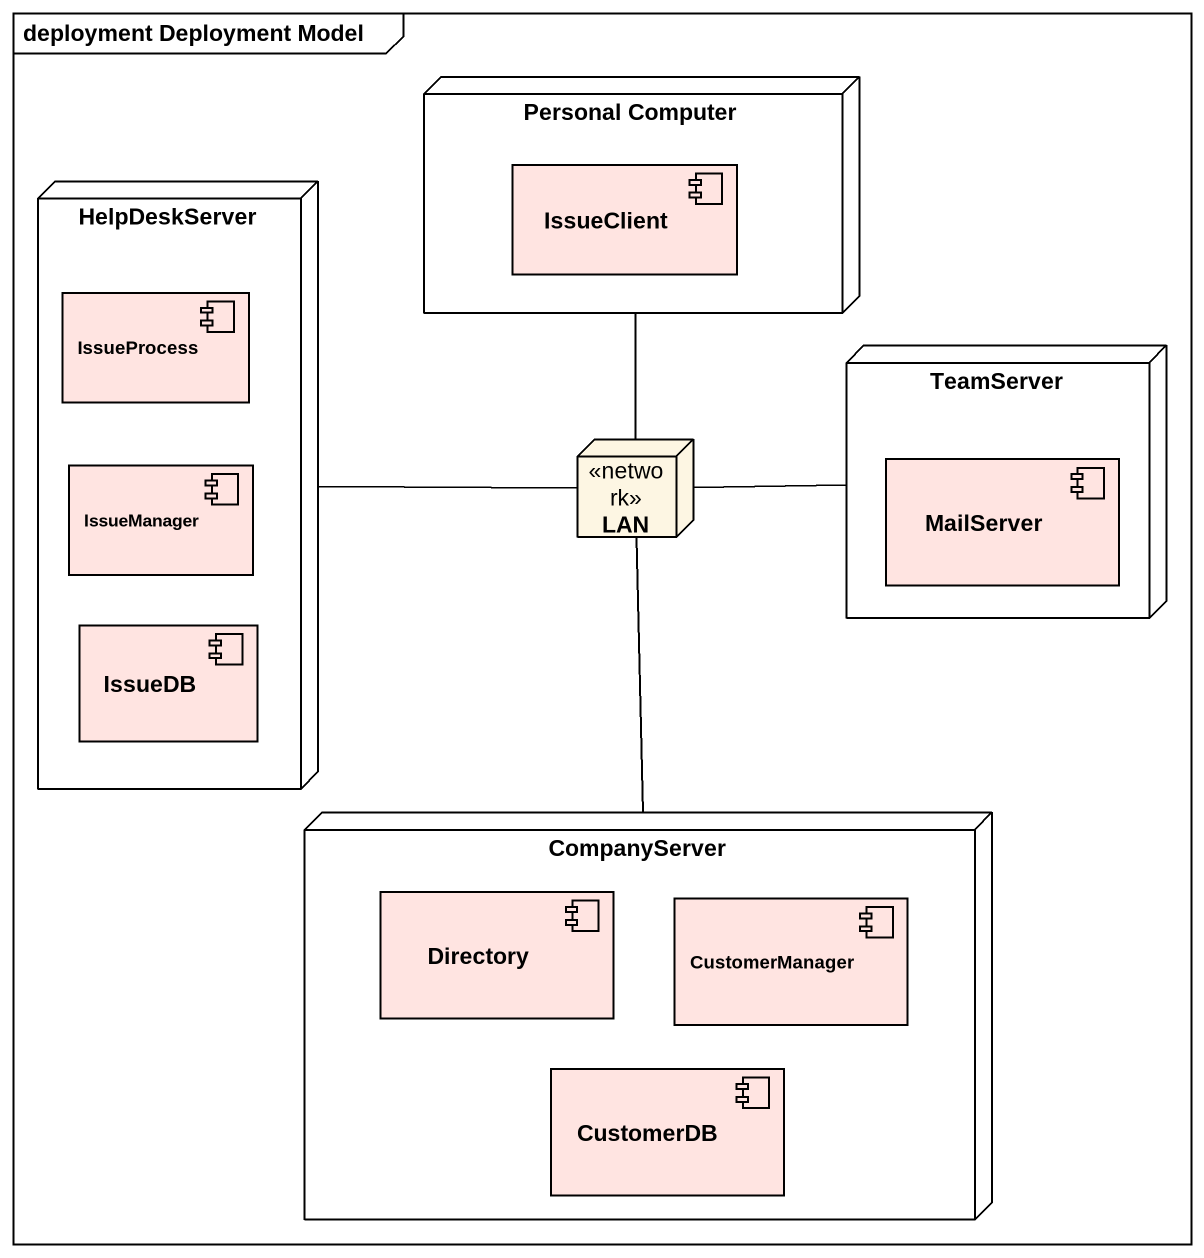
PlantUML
@startuml
mainframe deployment Deployment Model
node "Personal Computer" as Personal_Computer {
  component IssueClient #FFE4E1
}
node HelpDeskServer {
  component IssueProcess #FFE4E1
  component IssueManager #FFE4E1
  component IssueDB #FFE4E1
}
node TeamServer {
  component MailServer #FFE4E1
}
node LAN <<network>>
node CompanyServer {
  component Directory #FFE4E1
  component CustomerManager #FFE4E1
  component CustomerDB #FFE4E1
}
Personal_Computer -- LAN
HelpDeskServer -right- LAN
LAN -right- TeamServer
CompanyServer -up- LAN
@enduml
